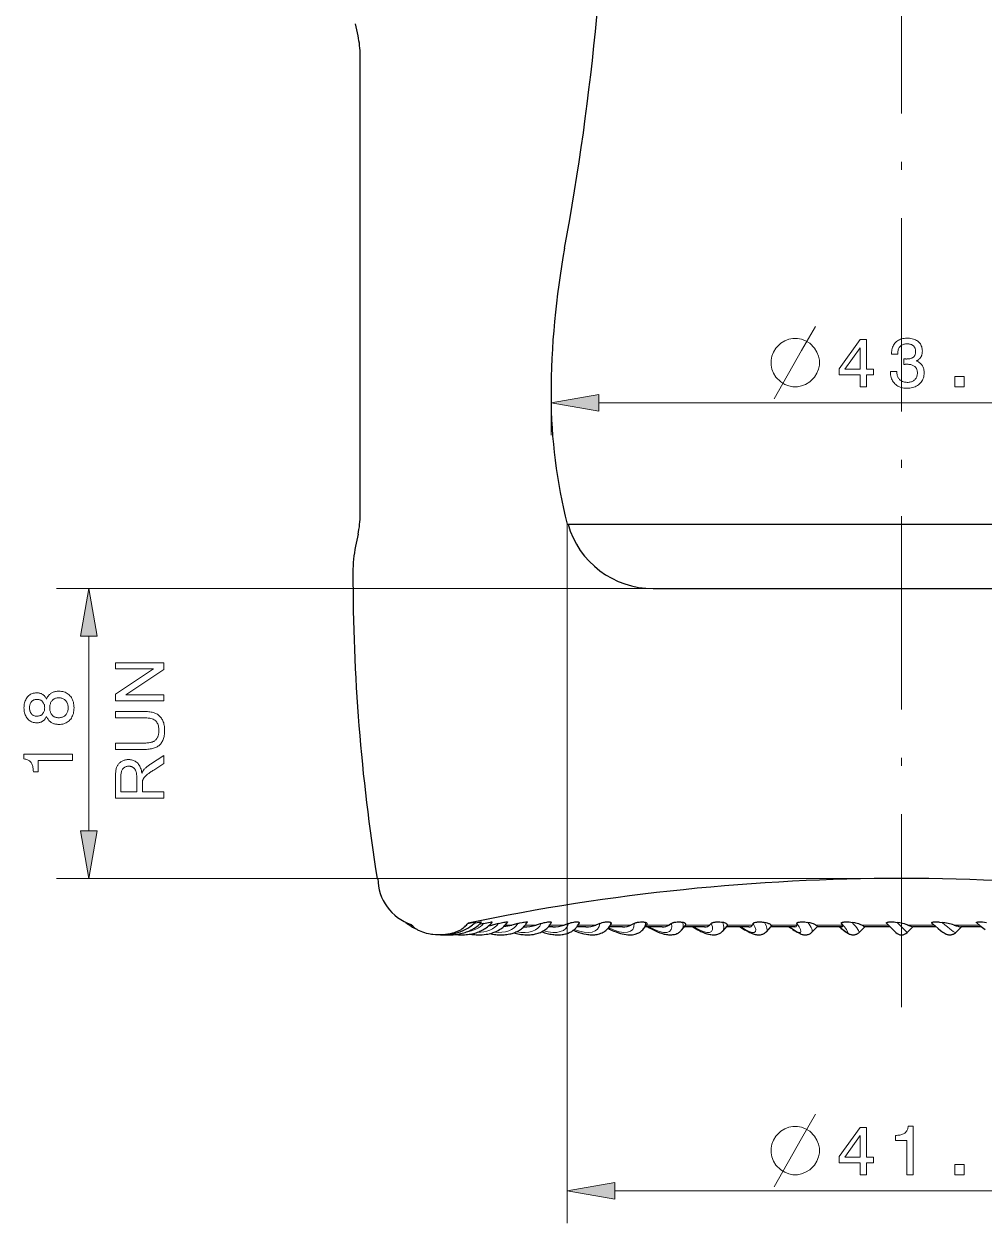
# Model space of a CAD drawing. Extents: x 0 to 297, y 0 to 543.
# Drawn here: x 99.9 to 159.5, y 91.4 to 165.9 of the extents above; entities that cross this region are included whole.
import ezdxf

# ---------------------------------------------------------------- set-up
doc = ezdxf.new("R2010")
doc.units = 0
doc.linetypes.add('DASHDOT', pattern=[18.5, 12, -3, 0.5, -3])

msp = doc.modelspace()

# ---------------------------------------------------------------- linework, layer by layer
at = {"color": 7, "linetype": 'DASHDOT', "lineweight": 13}
msp.add_line((154.338, 357.332), (154.338, 103.96), dxfattribs=at)
at = {"color": 7, "lineweight": 30, "ltscale": 0.01875}
for p, q in [((120.611, 165.16), (120.458, 165.895)), ((120.611, 134.204), (120.458, 133.47))]:
    msp.add_line(p, q, dxfattribs=at)
at = {"color": 7, "lineweight": 30}
for p, q in [((120.738, 135.432), (120.738, 163.932)), ((133.588, 134.832), (175.088, 134.832)), ((133.638, 134.832), (175.038, 134.832)), ((138.93, 130.832), (169.747, 130.832))]:
    msp.add_line(p, q, dxfattribs=at)
at = {"color": 7, "lineweight": 13, "ltscale": 0.061712}
msp.add_line((132.588, 142.832), (132.588, 140.364), dxfattribs=at)
at = {"color": 7, "lineweight": 13}
for p, q in [((135.543, 142.364), (173.134, 142.364)), ((133.588, 134.832), (133.588, 91.437)), ((138.93, 130.832), (101.894, 130.832)), ((154.338, 112.832), (101.894, 112.832)), ((136.543, 93.437), (172.134, 93.437))]:
    msp.add_line(p, q, dxfattribs=at)
at = {"color": 7, "lineweight": 13, "ltscale": 0.302282}
msp.add_line((103.894, 115.786), (103.894, 127.878), dxfattribs=at)
at = {"color": 7, "lineweight": 30, "ltscale": 0.00125}
msp.add_line((121.788, 112.832), (121.838, 112.832), dxfattribs=at)
at = {"color": 7, "lineweight": 30, "ltscale": 0.007163}
msp.add_line((128.401, 110.041), (128.122, 109.975), dxfattribs=at)
at = {"color": 7, "lineweight": 13, "ltscale": 0.004037}
msp.add_line((128.932, 109.942), (128.771, 109.942), dxfattribs=at)
at = {"color": 7, "lineweight": 30, "ltscale": 0.010084}
msp.add_line((129.323, 110.041), (128.932, 109.942), dxfattribs=at)
at = {"color": 7, "lineweight": 13, "ltscale": 0.01044}
msp.add_line((130.16, 109.942), (129.743, 109.942), dxfattribs=at)
at = {"color": 7, "lineweight": 30, "ltscale": 0.009319}
msp.add_line((130.52, 110.041), (130.16, 109.942), dxfattribs=at)
at = {"color": 7, "lineweight": 13, "ltscale": 0.016549}
msp.add_line((131.653, 109.942), (130.991, 109.942), dxfattribs=at)
at = {"color": 7, "lineweight": 30, "ltscale": 0.008464}
msp.add_line((131.977, 110.041), (131.653, 109.942), dxfattribs=at)
at = {"color": 7, "lineweight": 30, "ltscale": 0.006883}
msp.add_line((132.692, 109.832), (132.417, 109.832), dxfattribs=at)
at = {"color": 7, "lineweight": 13, "ltscale": 0.022261}
msp.add_line((133.395, 109.942), (132.504, 109.942), dxfattribs=at)
at = {"color": 7, "lineweight": 30, "ltscale": 0.001542}
msp.add_line((132.564, 110.034), (132.595, 110.087), dxfattribs=at)
at = {"color": 7, "lineweight": 30, "ltscale": 0.007534}
msp.add_line((133.679, 110.041), (133.395, 109.942), dxfattribs=at)
at = {"color": 7, "lineweight": 30, "ltscale": 0.00295}
msp.add_line((134.073, 109.565), (133.964, 109.611), dxfattribs=at)
at = {"color": 7, "lineweight": 30, "ltscale": 0.013925}
msp.add_line((134.748, 109.832), (134.191, 109.832), dxfattribs=at)
at = {"color": 7, "lineweight": 30, "ltscale": 0.004333}
msp.add_line((134.238, 109.897), (134.334, 110.041), dxfattribs=at)
at = {"color": 7, "lineweight": 13, "ltscale": 0.027443}
msp.add_line((135.366, 109.942), (134.268, 109.942), dxfattribs=at)
at = {"color": 7, "lineweight": 30, "ltscale": 0.006545}
msp.add_line((135.608, 110.041), (135.366, 109.942), dxfattribs=at)
at = {"color": 7, "lineweight": 30, "ltscale": 0.006502}
msp.add_line((136.165, 109.785), (136.32, 109.994), dxfattribs=at)
at = {"color": 7, "lineweight": 30, "ltscale": 0.020495}
msp.add_line((137.019, 109.832), (136.2, 109.832), dxfattribs=at)
at = {"color": 7, "lineweight": 13, "ltscale": 0.031602}
msp.add_line((137.545, 109.942), (136.281, 109.942), dxfattribs=at)
at = {"color": 7, "lineweight": 30, "ltscale": 0.005521}
msp.add_line((137.742, 110.041), (137.545, 109.942), dxfattribs=at)
at = {"color": 7, "lineweight": 30, "ltscale": 0.008083}
msp.add_line((138.324, 109.695), (138.527, 109.946), dxfattribs=at)
at = {"color": 7, "lineweight": 30, "ltscale": 0.026141}
msp.add_line((139.48, 109.832), (138.435, 109.832), dxfattribs=at)
at = {"color": 7, "lineweight": 13, "ltscale": 0.034611}
msp.add_line((139.908, 109.942), (138.523, 109.942), dxfattribs=at)
at = {"color": 7, "lineweight": 30, "ltscale": 0.0045}
msp.add_line((140.058, 110.041), (139.908, 109.942), dxfattribs=at)
at = {"color": 7, "lineweight": 30, "ltscale": 0.009252}
msp.add_line((140.692, 109.624), (140.934, 109.904), dxfattribs=at)
at = {"color": 7, "lineweight": 30, "ltscale": 0.030785}
msp.add_line((142.104, 109.832), (140.872, 109.832), dxfattribs=at)
at = {"color": 7, "lineweight": 13, "ltscale": 0.005439}
msp.add_line((141.174, 109.942), (140.956, 109.942), dxfattribs=at)
at = {"color": 7, "lineweight": 13, "ltscale": 0.031371}
msp.add_line((142.429, 109.942), (141.174, 109.942), dxfattribs=at)
at = {"color": 7, "lineweight": 30, "ltscale": 0.003546}
msp.add_line((142.53, 110.041), (142.429, 109.942), dxfattribs=at)
at = {"color": 7, "lineweight": 30, "ltscale": 0.010243}
msp.add_line((143.244, 109.569), (143.52, 109.872), dxfattribs=at)
at = {"color": 7, "lineweight": 30, "ltscale": 0.034436}
msp.add_line((144.861, 109.832), (143.484, 109.832), dxfattribs=at)
at = {"color": 7, "lineweight": 13, "ltscale": 0.038605}
msp.add_line((145.08, 109.942), (143.536, 109.942), dxfattribs=at)
at = {"color": 7, "lineweight": 30, "ltscale": 0.002791}
msp.add_line((145.132, 110.041), (145.08, 109.942), dxfattribs=at)
at = {"color": 7, "lineweight": 30, "ltscale": 0.011072}
msp.add_line((145.95, 109.528), (146.255, 109.849), dxfattribs=at)
at = {"color": 7, "lineweight": 13, "ltscale": 0.039978}
msp.add_line((147.833, 109.942), (146.234, 109.942), dxfattribs=at)
at = {"color": 7, "lineweight": 30, "ltscale": 0.037106}
msp.add_line((147.723, 109.832), (146.239, 109.832), dxfattribs=at)
at = {"color": 7, "lineweight": 30, "ltscale": 0.002473}
msp.add_line((147.834, 110.041), (147.833, 109.942), dxfattribs=at)
at = {"color": 7, "lineweight": 30, "ltscale": 0.011749}
msp.add_line((148.781, 109.5), (149.11, 109.836), dxfattribs=at)
at = {"color": 7, "lineweight": 13, "ltscale": 0.040913}
msp.add_line((150.657, 109.942), (149.02, 109.942), dxfattribs=at)
at = {"color": 7, "lineweight": 30, "ltscale": 0.038776}
msp.add_line((150.657, 109.832), (149.106, 109.832), dxfattribs=at)
at = {"color": 7, "lineweight": 30, "ltscale": 0.002759}
msp.add_line((150.608, 110.041), (150.657, 109.942), dxfattribs=at)
at = {"color": 7, "lineweight": 30, "ltscale": 0.012276}
for p, q in [((151.706, 109.484), (152.052, 109.832)), ((157.706, 109.484), (158.052, 109.832))]:
    msp.add_line(p, q, dxfattribs=at)
at = {"color": 7, "lineweight": 13, "ltscale": 0.0414}
msp.add_line((153.521, 109.942), (151.866, 109.942), dxfattribs=at)
at = {"color": 7, "lineweight": 30, "ltscale": 0.039472}
msp.add_line((153.631, 109.832), (152.052, 109.832), dxfattribs=at)
at = {"color": 7, "lineweight": 30, "ltscale": 0.019871}
msp.add_line((153.985, 109.479), (153.423, 110.041), dxfattribs=at)
at = {"color": 7, "lineweight": 13, "ltscale": 0.022242}
msp.add_line((154.692, 109.479), (154.063, 110.108), dxfattribs=at)
at = {"color": 7, "lineweight": 30, "ltscale": 0.0125}
msp.add_line((154.692, 109.479), (155.045, 109.832), dxfattribs=at)
at = {"color": 7, "lineweight": 13, "ltscale": 0.04045}
msp.add_line((156.356, 109.942), (154.738, 109.942), dxfattribs=at)
at = {"color": 7, "lineweight": 30, "ltscale": 0.036195}
msp.add_line((156.482, 109.832), (155.034, 109.832), dxfattribs=at)
at = {"color": 7, "lineweight": 13, "ltscale": 0.038904}
msp.add_line((159.162, 109.942), (157.605, 109.942), dxfattribs=at)
at = {"color": 7, "lineweight": 30, "ltscale": 0.032342}
msp.add_line((159.302, 109.832), (158.009, 109.832), dxfattribs=at)
at = {"color": 7, "lineweight": 13}
for points in [[(146.439, 142.614), (148.139, 145.614), (148.989, 147.114)], [(146.439, 93.687), (148.139, 96.687), (148.989, 98.187)]]:
    msp.add_lwpolyline(points, dxfattribs=at)
for points in [[(147.889, 146.364), (147.589, 146.364), (147.339, 146.314), (147.089, 146.214), (146.839, 146.064), (146.539, 145.764), (146.389, 145.514), (146.289, 145.264), (146.239, 145.014), (146.239, 144.714), (146.289, 144.464), (146.389, 144.214), (146.539, 143.964), (146.839, 143.664), (147.089, 143.514), (147.339, 143.414), (147.589, 143.364), (147.889, 143.364), (148.139, 143.414), (148.389, 143.514), (148.639, 143.664), (148.939, 143.964), (149.089, 144.214), (149.189, 144.464), (149.239, 144.714), (149.239, 145.014), (149.189, 145.264), (149.089, 145.514), (148.939, 145.764), (148.639, 146.064), (148.389, 146.214), (148.139, 146.314)], [(151.776, 143.364), (151.776, 144.106), (150.459, 144.106), (150.459, 144.485), (151.772, 146.296), (152.164, 146.296), (152.164, 144.452), (152.592, 144.452), (152.592, 144.106), (152.164, 144.106), (152.164, 143.364)], [(153.648, 144.304), (154.047, 144.304), (154.05, 144.242), (154.056, 144.183), (154.065, 144.127), (154.078, 144.074), (154.093, 144.023), (154.112, 143.976), (154.135, 143.931), (154.16, 143.889), (154.189, 143.85), (154.221, 143.814), (154.256, 143.781), (154.293, 143.751), (154.333, 143.725), (154.376, 143.702), (154.422, 143.683), (154.47, 143.668), (154.521, 143.656), (154.575, 143.647), (154.631, 143.642), (154.69, 143.64), (154.748, 143.641), (154.803, 143.646), (154.856, 143.654), (154.906, 143.665), (154.954, 143.679), (154.999, 143.697), (155.042, 143.717), (155.082, 143.741), (155.119, 143.768), (155.155, 143.798), (155.187, 143.831), (155.216, 143.866), (155.241, 143.904), (155.263, 143.943), (155.282, 143.986), (155.297, 144.03), (155.309, 144.077), (155.318, 144.127), (155.323, 144.178), (155.324, 144.232), (155.323, 144.281), (155.318, 144.328), (155.309, 144.373), (155.298, 144.415), (155.282, 144.456), (155.264, 144.493), (155.242, 144.529), (155.217, 144.563), (155.189, 144.594), (155.157, 144.623), (155.122, 144.65), (155.084, 144.674), (155.044, 144.695), (155.001, 144.713), (154.955, 144.729), (154.907, 144.741), (154.855, 144.751), (154.802, 144.758), (154.745, 144.762), (154.686, 144.764), (154.677, 144.764), (154.669, 144.763), (154.66, 144.763), (154.651, 144.763), (154.642, 144.763), (154.633, 144.763), (154.624, 144.763), (154.615, 144.762), (154.606, 144.762), (154.597, 144.761), (154.587, 144.761), (154.577, 144.761), (154.567, 144.76), (154.555, 144.759), (154.543, 144.759), (154.531, 144.758), (154.518, 144.757), (154.504, 144.757), (154.49, 144.756), (154.475, 144.755), (154.475, 145.095), (154.484, 145.094), (154.493, 145.094), (154.502, 145.093), (154.511, 145.093), (154.52, 145.093), (154.529, 145.092), (154.538, 145.092), (154.546, 145.092), (154.555, 145.092), (154.563, 145.091), (154.572, 145.091), (154.58, 145.091), (154.588, 145.091), (154.596, 145.091), (154.604, 145.091), (154.612, 145.091), (154.619, 145.09), (154.627, 145.09), (154.634, 145.09), (154.641, 145.09), (154.698, 145.091), (154.752, 145.095), (154.802, 145.101), (154.85, 145.109), (154.895, 145.119), (154.936, 145.132), (154.975, 145.147), (155.01, 145.164), (155.043, 145.183), (155.072, 145.205), (155.099, 145.229), (155.123, 145.256), (155.144, 145.285), (155.162, 145.317), (155.178, 145.35), (155.19, 145.387), (155.2, 145.425), (155.207, 145.467), (155.211, 145.51), (155.213, 145.556), (155.211, 145.601), (155.207, 145.643), (155.2, 145.683), (155.191, 145.722), (155.179, 145.758), (155.164, 145.792), (155.146, 145.823), (155.126, 145.853), (155.102, 145.881), (155.077, 145.906), (155.048, 145.929), (155.017, 145.95), (154.984, 145.969), (154.949, 145.984), (154.911, 145.998), (154.871, 146.009), (154.828, 146.018), (154.783, 146.024), (154.735, 146.027), (154.686, 146.029), (154.63, 146.027), (154.576, 146.022), (154.526, 146.014), (154.478, 146.003), (154.433, 145.988), (154.391, 145.97), (154.352, 145.949), (154.315, 145.925), (154.281, 145.897), (154.25, 145.866), (154.222, 145.832), (154.197, 145.795), (154.174, 145.755), (154.155, 145.712), (154.139, 145.666), (154.125, 145.617), (154.115, 145.565), (154.108, 145.509), (154.103, 145.451), (154.102, 145.39), (153.718, 145.39), (153.718, 145.419), (153.72, 145.506), (153.728, 145.588), (153.741, 145.667), (153.759, 145.743), (153.782, 145.815), (153.81, 145.883), (153.843, 145.948), (153.882, 146.01), (153.925, 146.067), (153.974, 146.121), (154.027, 146.171), (154.084, 146.215), (154.144, 146.255), (154.207, 146.289), (154.275, 146.317), (154.346, 146.341), (154.42, 146.359), (154.498, 146.372), (154.579, 146.38), (154.664, 146.383), (154.754, 146.381), (154.84, 146.374), (154.922, 146.364), (154.999, 146.349), (155.072, 146.329), (155.142, 146.306), (155.207, 146.278), (155.268, 146.246), (155.324, 146.21), (155.377, 146.17), (155.425, 146.125), (155.468, 146.078), (155.506, 146.027), (155.539, 145.972), (155.567, 145.915), (155.59, 145.854), (155.607, 145.789), (155.62, 145.721), (155.628, 145.65), (155.63, 145.575), (155.629, 145.532), (155.626, 145.491), (155.621, 145.451), (155.615, 145.412), (155.606, 145.374), (155.596, 145.337), (155.583, 145.302), (155.569, 145.268), (155.552, 145.236), (155.534, 145.204), (155.514, 145.174), (155.492, 145.146), (155.468, 145.118), (155.443, 145.093), (155.415, 145.069), (155.386, 145.046), (155.355, 145.025), (155.322, 145.005), (155.287, 144.987), (155.251, 144.97), (155.298, 144.951), (155.343, 144.931), (155.385, 144.908), (155.426, 144.883), (155.464, 144.857), (155.499, 144.828), (155.533, 144.798), (155.564, 144.765), (155.592, 144.731), (155.618, 144.694), (155.642, 144.656), (155.664, 144.615), (155.682, 144.574), (155.699, 144.53), (155.713, 144.485), (155.724, 144.438), (155.733, 144.389), (155.739, 144.338), (155.743, 144.286), (155.744, 144.232), (155.741, 144.148), (155.732, 144.066), (155.717, 143.988), (155.697, 143.914), (155.67, 143.843), (155.638, 143.775), (155.599, 143.711), (155.555, 143.65), (155.505, 143.593), (155.449, 143.539), (155.388, 143.489), (155.323, 143.445), (155.254, 143.405), (155.182, 143.371), (155.105, 143.343), (155.025, 143.319), (154.94, 143.301), (154.852, 143.288), (154.76, 143.28), (154.664, 143.277), (154.574, 143.28), (154.486, 143.288), (154.403, 143.302), (154.323, 143.321), (154.248, 143.345), (154.175, 143.375), (154.107, 143.411), (154.042, 143.451), (153.982, 143.498), (153.924, 143.549), (153.872, 143.605), (153.825, 143.665), (153.784, 143.729), (153.748, 143.796), (153.717, 143.867), (153.693, 143.941), (153.673, 144.019), (153.659, 144.1), (153.651, 144.186), (153.648, 144.274)], [(150.821, 144.452), (151.776, 144.452), (151.776, 145.794)], [(157.637, 143.364), (157.637, 144.007), (158.234, 144.007), (158.234, 143.364)], [(135.543, 142.885), (132.588, 142.364), (135.543, 141.843)], [(104.415, 127.878), (103.894, 130.832), (103.373, 127.878)], [(108.553, 123.861), (105.553, 123.861), (105.553, 124.268), (107.908, 125.844), (105.553, 125.844), (105.553, 126.224), (108.553, 126.224), (108.553, 125.817), (106.196, 124.241), (108.553, 124.241)], [(101.279, 122.894), (101.26, 122.855), (101.24, 122.819), (101.219, 122.784), (101.196, 122.751), (101.172, 122.721), (101.147, 122.692), (101.12, 122.665), (101.092, 122.64), (101.063, 122.618), (101.033, 122.597), (101.001, 122.578), (100.967, 122.561), (100.932, 122.546), (100.896, 122.533), (100.859, 122.522), (100.82, 122.514), (100.779, 122.507), (100.737, 122.502), (100.694, 122.499), (100.649, 122.498), (100.581, 122.5), (100.517, 122.508), (100.454, 122.521), (100.394, 122.539), (100.337, 122.562), (100.283, 122.591), (100.231, 122.624), (100.181, 122.663), (100.134, 122.707), (100.09, 122.756), (100.049, 122.809), (100.013, 122.866), (99.98, 122.925), (99.953, 122.988), (99.929, 123.053), (99.91, 123.122), (99.894, 123.194), (99.884, 123.27), (99.877, 123.348), (99.875, 123.43), (99.877, 123.511), (99.884, 123.59), (99.894, 123.665), (99.91, 123.738), (99.929, 123.807), (99.953, 123.872), (99.98, 123.935), (100.013, 123.994), (100.049, 124.05), (100.09, 124.103), (100.134, 124.152), (100.181, 124.195), (100.231, 124.234), (100.283, 124.267), (100.337, 124.295), (100.394, 124.318), (100.454, 124.336), (100.517, 124.349), (100.581, 124.357), (100.649, 124.359), (100.694, 124.358), (100.738, 124.355), (100.78, 124.351), (100.821, 124.344), (100.86, 124.335), (100.898, 124.324), (100.934, 124.312), (100.969, 124.297), (101.003, 124.281), (101.035, 124.262), (101.065, 124.242), (101.094, 124.219), (101.122, 124.195), (101.149, 124.168), (101.174, 124.139), (101.198, 124.109), (101.22, 124.076), (101.241, 124.041), (101.261, 124.004), (101.279, 123.965), (101.299, 124.013), (101.32, 124.059), (101.344, 124.102), (101.369, 124.143), (101.397, 124.181), (101.426, 124.217), (101.458, 124.251), (101.491, 124.282), (101.526, 124.311), (101.564, 124.337), (101.603, 124.361), (101.644, 124.382), (101.687, 124.401), (101.731, 124.417), (101.777, 124.431), (101.825, 124.442), (101.875, 124.451), (101.926, 124.458), (101.979, 124.461), (102.034, 124.463), (102.119, 124.46), (102.2, 124.451), (102.277, 124.437), (102.352, 124.418), (102.422, 124.393), (102.49, 124.362), (102.553, 124.326), (102.613, 124.284), (102.67, 124.236), (102.723, 124.183), (102.772, 124.125), (102.816, 124.064), (102.854, 123.998), (102.888, 123.929), (102.916, 123.855), (102.939, 123.778), (102.957, 123.697), (102.97, 123.611), (102.978, 123.522), (102.981, 123.43), (102.978, 123.337), (102.97, 123.248), (102.957, 123.163), (102.939, 123.081), (102.916, 123.004), (102.888, 122.931), (102.854, 122.862), (102.816, 122.796), (102.772, 122.735), (102.723, 122.677), (102.67, 122.624), (102.613, 122.577), (102.553, 122.535), (102.49, 122.499), (102.422, 122.468), (102.352, 122.443), (102.277, 122.424), (102.2, 122.41), (102.119, 122.401), (102.034, 122.399), (101.979, 122.4), (101.926, 122.404), (101.875, 122.41), (101.825, 122.419), (101.777, 122.43), (101.731, 122.444), (101.687, 122.46), (101.644, 122.479), (101.603, 122.5), (101.564, 122.524), (101.526, 122.55), (101.491, 122.579), (101.458, 122.61), (101.426, 122.643), (101.397, 122.679), (101.369, 122.717), (101.344, 122.758), (101.32, 122.801), (101.299, 122.846)], [(100.683, 122.909), (100.725, 122.91), (100.765, 122.914), (100.804, 122.922), (100.841, 122.932), (100.877, 122.944), (100.91, 122.96), (100.942, 122.979), (100.973, 123), (101.001, 123.024), (101.028, 123.051), (101.053, 123.081), (101.075, 123.112), (101.095, 123.145), (101.112, 123.18), (101.126, 123.217), (101.138, 123.256), (101.147, 123.296), (101.154, 123.339), (101.158, 123.383), (101.159, 123.43), (101.158, 123.476), (101.154, 123.521), (101.147, 123.564), (101.138, 123.605), (101.126, 123.644), (101.112, 123.681), (101.095, 123.716), (101.075, 123.749), (101.053, 123.781), (101.028, 123.81), (101.001, 123.837), (100.973, 123.861), (100.942, 123.883), (100.91, 123.901), (100.877, 123.917), (100.841, 123.93), (100.804, 123.94), (100.765, 123.947), (100.725, 123.951), (100.683, 123.952), (100.64, 123.951), (100.6, 123.947), (100.562, 123.94), (100.525, 123.93), (100.49, 123.918), (100.458, 123.902), (100.426, 123.884), (100.397, 123.863), (100.37, 123.84), (100.344, 123.813), (100.321, 123.784), (100.3, 123.753), (100.281, 123.72), (100.265, 123.685), (100.252, 123.648), (100.241, 123.608), (100.232, 123.567), (100.226, 123.523), (100.222, 123.477), (100.221, 123.43), (100.222, 123.382), (100.226, 123.337), (100.232, 123.293), (100.241, 123.252), (100.252, 123.213), (100.265, 123.176), (100.281, 123.141), (100.3, 123.108), (100.321, 123.077), (100.344, 123.048), (100.37, 123.021), (100.397, 122.998), (100.426, 122.977), (100.458, 122.959), (100.49, 122.944), (100.525, 122.931), (100.562, 122.921), (100.6, 122.914), (100.64, 122.91)], [(102.025, 122.814), (102.079, 122.816), (102.131, 122.821), (102.18, 122.829), (102.226, 122.84), (102.271, 122.855), (102.313, 122.874), (102.353, 122.895), (102.39, 122.92), (102.426, 122.948), (102.459, 122.979), (102.489, 123.014), (102.516, 123.05), (102.54, 123.089), (102.561, 123.131), (102.578, 123.175), (102.592, 123.221), (102.604, 123.269), (102.612, 123.32), (102.616, 123.374), (102.618, 123.43), (102.616, 123.486), (102.612, 123.539), (102.604, 123.591), (102.592, 123.64), (102.578, 123.686), (102.561, 123.73), (102.54, 123.772), (102.516, 123.811), (102.489, 123.847), (102.459, 123.882), (102.426, 123.913), (102.39, 123.941), (102.353, 123.966), (102.313, 123.988), (102.271, 124.006), (102.226, 124.021), (102.18, 124.032), (102.131, 124.041), (102.079, 124.046), (102.025, 124.047), (101.976, 124.046), (101.928, 124.041), (101.882, 124.032), (101.838, 124.021), (101.797, 124.006), (101.758, 123.988), (101.721, 123.967), (101.685, 123.942), (101.653, 123.914), (101.622, 123.883), (101.594, 123.849), (101.568, 123.812), (101.546, 123.773), (101.527, 123.731), (101.51, 123.687), (101.497, 123.641), (101.487, 123.592), (101.479, 123.54), (101.475, 123.486), (101.473, 123.43), (101.475, 123.373), (101.479, 123.32), (101.487, 123.269), (101.497, 123.22), (101.51, 123.173), (101.527, 123.129), (101.546, 123.088), (101.568, 123.049), (101.594, 123.012), (101.622, 122.978), (101.653, 122.947), (101.685, 122.919), (101.721, 122.895), (101.758, 122.873), (101.797, 122.855), (101.838, 122.84), (101.882, 122.829), (101.928, 122.821), (101.976, 122.816)], [(105.553, 122.807), (105.553, 123.204), (107.286, 123.204), (107.375, 123.203), (107.46, 123.2), (107.541, 123.195), (107.618, 123.187), (107.692, 123.178), (107.762, 123.167), (107.828, 123.154), (107.891, 123.138), (107.949, 123.121), (108.005, 123.102), (108.057, 123.079), (108.107, 123.054), (108.155, 123.025), (108.201, 122.993), (108.246, 122.958), (108.288, 122.919), (108.328, 122.878), (108.367, 122.832), (108.403, 122.784), (108.437, 122.732), (108.469, 122.677), (108.497, 122.619), (108.522, 122.557), (108.544, 122.492), (108.562, 122.423), (108.577, 122.352), (108.589, 122.277), (108.597, 122.198), (108.602, 122.116), (108.604, 122.031), (108.603, 121.948), (108.598, 121.869), (108.591, 121.792), (108.581, 121.719), (108.568, 121.648), (108.552, 121.581), (108.533, 121.516), (108.511, 121.455), (108.486, 121.397), (108.459, 121.342), (108.428, 121.29), (108.396, 121.241), (108.36, 121.195), (108.322, 121.152), (108.281, 121.112), (108.238, 121.075), (108.192, 121.042), (108.143, 121.011), (108.092, 120.983), (108.038, 120.959), (107.981, 120.937), (107.92, 120.918), (107.855, 120.901), (107.786, 120.886), (107.713, 120.873), (107.635, 120.863), (107.554, 120.855), (107.469, 120.849), (107.38, 120.845), (107.286, 120.844), (105.553, 120.844), (105.553, 121.241), (107.284, 121.241), (107.36, 121.242), (107.432, 121.244), (107.5, 121.248), (107.564, 121.253), (107.624, 121.26), (107.679, 121.268), (107.731, 121.277), (107.778, 121.288), (107.821, 121.3), (107.86, 121.314), (107.896, 121.33), (107.931, 121.347), (107.964, 121.367), (107.995, 121.389), (108.024, 121.413), (108.052, 121.439), (108.078, 121.467), (108.102, 121.497), (108.125, 121.529), (108.146, 121.564), (108.165, 121.6), (108.182, 121.638), (108.197, 121.677), (108.21, 121.718), (108.221, 121.76), (108.23, 121.804), (108.237, 121.85), (108.242, 121.897), (108.245, 121.946), (108.246, 121.996), (108.244, 122.082), (108.238, 122.162), (108.228, 122.237), (108.214, 122.307), (108.196, 122.371), (108.175, 122.431), (108.149, 122.486), (108.119, 122.536), (108.085, 122.581), (108.048, 122.621), (108.004, 122.656), (107.953, 122.688), (107.895, 122.716), (107.83, 122.74), (107.757, 122.76), (107.677, 122.777), (107.59, 122.79), (107.495, 122.799), (107.394, 122.805), (107.284, 122.807)], [(102.894, 120.155), (100.761, 120.155), (100.761, 119.456), (100.455, 119.456), (100.452, 119.531), (100.447, 119.602), (100.439, 119.669), (100.429, 119.732), (100.416, 119.792), (100.401, 119.847), (100.382, 119.899), (100.362, 119.946), (100.338, 119.989), (100.313, 120.029), (100.284, 120.065), (100.252, 120.098), (100.216, 120.128), (100.177, 120.155), (100.135, 120.179), (100.09, 120.2), (100.041, 120.218), (99.989, 120.233), (99.934, 120.245), (99.875, 120.255), (99.875, 120.548), (102.894, 120.548)], [(108.553, 117.818), (105.553, 117.818), (105.553, 119.148), (105.554, 119.226), (105.556, 119.301), (105.56, 119.371), (105.566, 119.438), (105.573, 119.501), (105.582, 119.56), (105.593, 119.615), (105.605, 119.667), (105.618, 119.714), (105.634, 119.758), (105.651, 119.799), (105.671, 119.838), (105.693, 119.875), (105.718, 119.911), (105.746, 119.945), (105.775, 119.978), (105.808, 120.009), (105.842, 120.038), (105.88, 120.065), (105.919, 120.091), (105.961, 120.115), (106.003, 120.136), (106.046, 120.155), (106.09, 120.171), (106.135, 120.185), (106.18, 120.196), (106.227, 120.205), (106.274, 120.211), (106.322, 120.215), (106.372, 120.216), (106.434, 120.214), (106.495, 120.208), (106.554, 120.198), (106.611, 120.183), (106.666, 120.164), (106.719, 120.142), (106.769, 120.115), (106.818, 120.084), (106.865, 120.049), (106.91, 120.009), (106.952, 119.966), (106.991, 119.918), (107.027, 119.865), (107.059, 119.808), (107.089, 119.746), (107.115, 119.68), (107.138, 119.61), (107.158, 119.535), (107.175, 119.455), (107.188, 119.371), (107.203, 119.402), (107.218, 119.431), (107.233, 119.459), (107.248, 119.485), (107.263, 119.51), (107.278, 119.533), (107.293, 119.554), (107.308, 119.575), (107.323, 119.593), (107.337, 119.61), (107.37, 119.645), (107.404, 119.679), (107.44, 119.713), (107.478, 119.747), (107.517, 119.78), (107.558, 119.812), (107.6, 119.845), (107.644, 119.877), (107.689, 119.909), (107.736, 119.94), (108.553, 120.462), (108.553, 119.962), (107.929, 119.565), (107.876, 119.531), (107.826, 119.498), (107.778, 119.467), (107.733, 119.436), (107.69, 119.407), (107.65, 119.379), (107.613, 119.352), (107.578, 119.326), (107.545, 119.302), (107.515, 119.279), (107.488, 119.257), (107.462, 119.235), (107.437, 119.213), (107.415, 119.193), (107.394, 119.172), (107.374, 119.152), (107.357, 119.133), (107.341, 119.114), (107.327, 119.095), (107.315, 119.077), (107.304, 119.059), (107.293, 119.042), (107.284, 119.024), (107.275, 119.006), (107.266, 118.988), (107.259, 118.969), (107.252, 118.951), (107.245, 118.933), (107.24, 118.915), (107.235, 118.896), (107.232, 118.882), (107.23, 118.866), (107.228, 118.848), (107.226, 118.828), (107.224, 118.807), (107.223, 118.784), (107.222, 118.76), (107.221, 118.733), (107.221, 118.705), (107.221, 118.675), (107.221, 118.215), (108.553, 118.215)], [(106.877, 118.215), (106.877, 119.068), (106.876, 119.121), (106.875, 119.172), (106.872, 119.221), (106.868, 119.267), (106.863, 119.311), (106.857, 119.352), (106.849, 119.391), (106.841, 119.428), (106.831, 119.462), (106.821, 119.494), (106.809, 119.524), (106.795, 119.552), (106.781, 119.579), (106.765, 119.605), (106.748, 119.629), (106.729, 119.651), (106.709, 119.673), (106.687, 119.692), (106.665, 119.71), (106.641, 119.727), (106.616, 119.742), (106.59, 119.756), (106.564, 119.768), (106.538, 119.778), (106.511, 119.787), (106.484, 119.794), (106.457, 119.8), (106.429, 119.804), (106.4, 119.806), (106.372, 119.807), (106.33, 119.805), (106.289, 119.801), (106.251, 119.793), (106.213, 119.782), (106.178, 119.768), (106.143, 119.751), (106.111, 119.731), (106.079, 119.708), (106.05, 119.682), (106.022, 119.652), (105.996, 119.62), (105.972, 119.583), (105.952, 119.544), (105.934, 119.5), (105.919, 119.453), (105.906, 119.402), (105.897, 119.348), (105.89, 119.291), (105.886, 119.229), (105.884, 119.164), (105.884, 118.215)], [(103.373, 115.786), (103.894, 112.832), (104.415, 115.786)], [(147.889, 97.437), (147.589, 97.437), (147.339, 97.387), (147.089, 97.287), (146.839, 97.137), (146.539, 96.837), (146.389, 96.587), (146.289, 96.337), (146.239, 96.087), (146.239, 95.787), (146.289, 95.537), (146.389, 95.287), (146.539, 95.037), (146.839, 94.737), (147.089, 94.587), (147.339, 94.487), (147.589, 94.437), (147.889, 94.437), (148.139, 94.487), (148.389, 94.587), (148.639, 94.737), (148.939, 95.037), (149.089, 95.287), (149.189, 95.537), (149.239, 95.787), (149.239, 96.087), (149.189, 96.337), (149.089, 96.587), (148.939, 96.837), (148.639, 97.137), (148.389, 97.287), (148.139, 97.387)], [(151.776, 94.437), (151.776, 95.179), (150.459, 95.179), (150.459, 95.558), (151.772, 97.369), (152.164, 97.369), (152.164, 95.524), (152.592, 95.524), (152.592, 95.179), (152.164, 95.179), (152.164, 94.437)], [(150.821, 95.524), (151.776, 95.524), (151.776, 96.867)], [(154.66, 94.437), (154.66, 96.57), (153.96, 96.57), (153.96, 96.876), (154.036, 96.878), (154.107, 96.883), (154.174, 96.891), (154.237, 96.902), (154.297, 96.914), (154.352, 96.93), (154.403, 96.948), (154.451, 96.969), (154.494, 96.992), (154.534, 97.018), (154.57, 97.047), (154.603, 97.079), (154.633, 97.115), (154.66, 97.153), (154.684, 97.195), (154.705, 97.241), (154.723, 97.29), (154.738, 97.342), (154.75, 97.397), (154.759, 97.456), (155.052, 97.456), (155.052, 94.437)], [(157.637, 94.437), (157.637, 95.08), (158.234, 95.08), (158.234, 94.437)], [(136.543, 93.957), (133.588, 93.437), (136.543, 92.916)]]:
    msp.add_lwpolyline(points, close=True, dxfattribs=at)
at = {"color": 7, "lineweight": 30}
for points in [[(127.226, 109.832), (127.171, 109.782), (127.114, 109.735), (127.054, 109.692), (127.007, 109.661), (126.959, 109.632), (126.861, 109.579), (126.759, 109.533), (126.666, 109.496), (126.572, 109.464), (126.477, 109.436), (126.404, 109.418), (126.332, 109.401), (126.185, 109.374), (126.03, 109.353), (125.874, 109.34), (125.718, 109.333), (125.561, 109.333), (125.405, 109.34), (125.248, 109.353), (125.17, 109.363), (125.092, 109.374), (124.976, 109.395), (124.861, 109.421), (124.746, 109.451), (124.634, 109.488), (124.526, 109.529), (124.422, 109.576), (124.37, 109.603), (124.32, 109.63)], [(125.717, 109.333), (125.813, 109.332), (125.91, 109.334), (126.006, 109.338), (126.101, 109.345), (126.197, 109.354), (126.291, 109.366), (126.385, 109.381), (126.478, 109.398), (126.57, 109.417), (126.661, 109.439), (126.791, 109.476), (126.866, 109.499), (126.945, 109.527), (127.023, 109.556), (127.1, 109.588), (127.182, 109.625), (127.264, 109.665), (127.343, 109.707), (127.421, 109.752), (127.484, 109.791), (127.546, 109.832), (127.629, 109.892), (127.71, 109.956), (127.761, 109.999), (127.81, 110.044), (127.858, 110.09), (127.904, 110.138)], [(126.031, 109.34), (126.129, 109.335), (126.226, 109.332), (126.324, 109.333), (126.42, 109.336), (126.517, 109.341), (126.613, 109.349), (126.708, 109.36), (126.803, 109.374), (126.892, 109.39), (126.975, 109.407), (127.064, 109.428), (127.166, 109.455), (127.257, 109.483), (127.344, 109.513), (127.43, 109.546), (127.519, 109.583), (127.626, 109.634), (127.722, 109.686), (127.778, 109.719), (127.838, 109.756), (127.911, 109.805), (127.985, 109.86), (128.057, 109.917), (128.128, 109.98), (128.205, 110.056), (128.277, 110.135)], [(126.654, 109.354), (126.749, 109.345), (126.845, 109.338), (126.939, 109.334), (127.034, 109.332), (127.128, 109.333), (127.222, 109.337), (127.315, 109.343), (127.407, 109.352), (127.499, 109.364), (127.59, 109.379), (127.679, 109.396), (127.767, 109.416), (127.854, 109.438), (127.94, 109.464), (128.02, 109.491), (128.097, 109.519), (128.173, 109.55), (128.28, 109.6), (128.344, 109.634), (128.421, 109.677), (128.494, 109.723), (128.565, 109.771), (128.639, 109.827), (128.688, 109.867), (128.735, 109.909), (128.781, 109.952), (128.825, 109.996), (128.864, 110.039), (128.902, 110.083), (128.94, 110.131)], [(127.416, 110.041), (127.765, 110.113), (127.874, 110.134), (127.902, 110.138), (127.904, 110.138), (127.904, 110.138), (127.904, 110.138), (127.904, 110.138), (127.904, 110.138)], [(127.577, 109.376), (127.668, 109.363), (127.761, 109.352), (127.853, 109.343), (127.945, 109.337), (128.037, 109.333), (128.128, 109.332), (128.219, 109.334), (128.313, 109.338), (128.437, 109.349), (128.556, 109.364), (128.668, 109.383), (128.747, 109.4), (128.832, 109.421), (128.915, 109.445), (128.999, 109.472), (129.117, 109.517), (129.215, 109.561), (129.31, 109.609), (129.391, 109.656), (129.474, 109.71), (129.531, 109.751), (129.585, 109.794), (129.656, 109.856), (129.725, 109.923), (129.773, 109.975), (129.818, 110.029), (129.854, 110.076), (129.888, 110.124)], [(127.82, 110.053), (128.09, 110.11), (128.181, 110.126), (128.231, 110.134), (128.266, 110.138), (128.274, 110.138), (128.276, 110.137), (128.277, 110.137), (128.277, 110.137), (128.277, 110.136), (128.277, 110.135)], [(128.401, 110.041), (128.594, 110.084), (128.711, 110.108), (128.825, 110.128), (128.886, 110.136), (128.916, 110.138), (128.934, 110.137), (128.938, 110.136), (128.94, 110.135), (128.941, 110.134), (128.941, 110.133), (128.94, 110.131)], [(128.787, 109.409), (128.952, 109.378), (129.072, 109.36), (129.161, 109.349), (129.25, 109.341), (129.338, 109.336), (129.426, 109.333), (129.513, 109.332), (129.6, 109.335), (129.686, 109.339), (129.759, 109.346), (129.832, 109.354), (129.926, 109.369), (130.02, 109.387), (130.093, 109.403), (130.165, 109.423), (130.235, 109.444), (130.336, 109.481), (130.411, 109.512), (130.485, 109.546), (130.557, 109.584), (130.626, 109.625), (130.686, 109.664), (130.745, 109.706), (130.801, 109.75), (130.854, 109.798), (130.92, 109.862), (130.958, 109.903), (130.994, 109.946), (131.029, 109.989), (131.086, 110.072), (131.112, 110.114)], [(129.323, 110.041), (129.486, 110.079), (129.657, 110.114), (129.74, 110.127), (129.794, 110.134), (129.852, 110.138), (129.87, 110.137), (129.882, 110.135), (129.888, 110.133), (129.889, 110.131), (129.89, 110.128), (129.888, 110.124)], [(130.269, 109.456), (130.356, 109.433), (130.444, 109.412), (130.531, 109.393), (130.618, 109.377), (130.72, 109.361), (130.848, 109.346), (130.969, 109.336), (131.047, 109.333), (131.133, 109.332), (131.216, 109.334), (131.299, 109.339), (131.382, 109.346), (131.506, 109.363), (131.625, 109.387), (131.7, 109.406), (131.778, 109.429), (131.853, 109.456), (131.927, 109.486), (131.994, 109.516), (132.059, 109.55), (132.132, 109.593), (132.203, 109.641), (132.271, 109.693), (132.316, 109.732), (132.359, 109.772), (132.4, 109.814), (132.439, 109.858), (132.473, 109.9), (132.505, 109.943), (132.536, 109.988), (132.564, 110.034)], [(130.52, 110.041), (130.647, 110.073), (130.797, 110.106), (130.868, 110.119), (130.928, 110.128), (131.015, 110.137), (131.049, 110.138), (131.073, 110.137), (131.092, 110.135), (131.107, 110.13), (131.113, 110.126), (131.115, 110.121), (131.112, 110.114)], [(131.977, 110.041), (132.056, 110.063), (132.155, 110.088), (132.222, 110.103), (132.322, 110.121), (132.387, 110.13), (132.436, 110.135), (132.516, 110.138), (132.545, 110.136), (132.567, 110.133), (132.584, 110.129), (132.595, 110.123), (132.602, 110.116), (132.603, 110.108)], [(132.002, 109.521), (132.087, 109.492), (132.172, 109.465), (132.257, 109.441), (132.341, 109.419), (132.426, 109.399), (132.51, 109.382), (132.595, 109.367), (132.687, 109.354), (132.768, 109.344), (132.844, 109.338), (132.923, 109.334), (133.005, 109.332), (133.085, 109.333), (133.171, 109.338), (133.267, 109.348), (133.341, 109.358), (133.41, 109.371), (133.482, 109.388), (133.534, 109.402), (133.592, 109.42), (133.654, 109.443), (133.715, 109.467), (133.775, 109.495), (133.825, 109.522), (133.873, 109.549), (133.919, 109.579), (133.965, 109.612), (134.038, 109.671), (134.078, 109.707), (134.117, 109.746), (134.15, 109.782), (134.181, 109.819), (134.21, 109.857), (134.238, 109.897)], [(133.679, 110.041), (133.75, 110.064), (133.842, 110.089), (133.905, 110.103), (134.003, 110.121), (134.069, 110.13), (134.12, 110.135), (134.169, 110.137), (134.21, 110.138), (134.245, 110.137), (134.274, 110.133), (134.296, 110.129), (134.315, 110.123), (134.328, 110.116), (134.337, 110.108)], [(134.073, 109.565), (134.157, 109.532), (134.315, 109.476), (134.469, 109.43), (134.548, 109.409), (134.626, 109.391), (134.759, 109.365), (134.87, 109.349), (134.924, 109.343), (135.011, 109.336), (135.086, 109.333), (135.162, 109.332), (135.236, 109.335), (135.31, 109.341), (135.375, 109.348), (135.439, 109.359), (135.502, 109.371), (135.6, 109.398), (135.683, 109.427), (135.764, 109.461), (135.82, 109.489), (135.874, 109.521), (135.924, 109.553), (135.992, 109.605), (136.056, 109.662), (136.11, 109.718), (136.165, 109.785)], [(135.608, 110.041), (135.67, 110.064), (135.753, 110.089), (135.84, 110.109), (135.906, 110.121), (135.973, 110.13), (136.026, 110.135), (136.078, 110.137), (136.124, 110.138), (136.198, 110.134), (136.228, 110.129), (136.253, 110.123), (136.274, 110.116), (136.29, 110.108)], [(136.473, 109.569), (136.623, 109.509), (136.772, 109.456), (136.901, 109.417), (137.01, 109.389), (137.127, 109.365), (137.25, 109.346), (137.352, 109.336), (137.414, 109.333), (137.476, 109.332), (137.538, 109.334), (137.636, 109.341), (137.723, 109.354), (137.809, 109.373), (137.863, 109.389), (137.916, 109.407), (137.974, 109.431), (138.044, 109.465), (138.112, 109.505), (138.18, 109.553), (138.227, 109.593), (138.277, 109.642), (138.324, 109.695)], [(137.742, 110.041), (137.794, 110.064), (137.868, 110.089), (137.911, 110.1), (137.949, 110.109), (138.012, 110.121), (138.058, 110.127), (138.133, 110.134), (138.188, 110.137), (138.238, 110.138), (138.323, 110.134), (138.359, 110.129), (138.392, 110.123), (138.418, 110.116), (138.441, 110.108)], [(139.064, 109.575), (139.203, 109.514), (139.34, 109.461), (139.445, 109.426), (139.548, 109.396), (139.611, 109.38), (139.678, 109.365), (139.745, 109.353), (139.812, 109.343), (139.878, 109.337), (139.931, 109.333), (139.983, 109.332), (140.036, 109.333), (140.088, 109.336), (140.149, 109.343), (140.202, 109.351), (140.254, 109.363), (140.323, 109.382), (140.391, 109.408), (140.427, 109.424), (140.467, 109.444), (140.507, 109.467), (140.558, 109.501), (140.607, 109.539), (140.645, 109.574), (140.692, 109.624)], [(140.058, 110.041), (140.099, 110.064), (140.129, 110.077), (140.164, 110.089), (140.202, 110.101), (140.237, 110.109), (140.297, 110.121), (140.341, 110.127), (140.417, 110.134), (140.475, 110.137), (140.529, 110.138), (140.622, 110.134), (140.666, 110.129), (140.706, 110.123), (140.738, 110.116), (140.767, 110.108)], [(140.956, 109.942), (140.96, 109.957), (140.96, 109.972), (140.958, 109.983), (140.954, 109.993), (140.946, 110.007), (140.937, 110.019), (140.923, 110.032), (140.908, 110.044), (140.885, 110.059), (140.859, 110.072), (140.815, 110.091), (140.767, 110.108)], [(141.816, 109.583), (141.892, 109.546), (142.017, 109.489), (142.129, 109.444), (142.191, 109.422), (142.252, 109.402), (142.355, 109.373), (142.457, 109.351), (142.508, 109.343), (142.579, 109.336), (142.659, 109.332), (142.741, 109.335), (142.783, 109.339), (142.825, 109.346), (142.872, 109.355), (142.929, 109.371), (142.985, 109.391), (143.034, 109.413), (143.083, 109.439), (143.115, 109.459), (143.169, 109.499), (143.207, 109.532), (143.244, 109.569)], [(142.53, 110.041), (142.548, 110.055), (142.575, 110.072), (142.605, 110.086), (142.637, 110.097), (142.658, 110.104), (142.698, 110.113), (142.764, 110.125), (142.823, 110.132), (142.876, 110.136), (142.93, 110.138), (142.98, 110.138), (143.072, 110.134), (143.162, 110.124), (143.202, 110.116), (143.24, 110.108)], [(143.536, 109.942), (143.531, 109.957), (143.523, 109.972), (143.512, 109.985), (143.5, 109.997), (143.471, 110.019), (143.447, 110.034), (143.419, 110.048), (143.358, 110.072), (143.301, 110.091), (143.24, 110.108)], [(144.698, 109.595), (144.811, 109.533), (144.92, 109.479), (145.019, 109.435), (145.078, 109.412), (145.136, 109.391), (145.194, 109.374), (145.252, 109.359), (145.307, 109.347), (145.364, 109.339), (145.406, 109.335), (145.466, 109.332), (145.528, 109.334), (145.579, 109.34), (145.643, 109.353), (145.684, 109.364), (145.725, 109.378), (145.768, 109.397), (145.809, 109.418), (145.847, 109.442), (145.884, 109.468), (145.918, 109.497), (145.95, 109.528)], [(145.132, 110.041), (145.138, 110.05), (145.147, 110.061), (145.162, 110.072), (145.182, 110.084), (145.2, 110.093), (145.238, 110.106), (145.29, 110.118), (145.351, 110.128), (145.404, 110.133), (145.457, 110.137), (145.552, 110.138), (145.638, 110.134), (145.72, 110.127), (145.78, 110.118), (145.836, 110.108)], [(146.234, 109.942), (146.222, 109.955), (146.209, 109.968), (146.178, 109.99), (146.147, 110.008), (146.112, 110.025), (146.069, 110.043), (146.023, 110.059), (145.932, 110.085), (145.836, 110.108)], [(146.234, 109.942), (146.253, 109.912), (146.259, 109.899), (146.263, 109.887), (146.264, 109.872), (146.262, 109.86), (146.255, 109.849)], [(147.677, 109.611), (147.793, 109.538), (147.865, 109.496), (147.956, 109.447), (148.047, 109.405), (148.111, 109.381), (148.18, 109.359), (148.217, 109.35), (148.256, 109.342), (148.323, 109.334), (148.369, 109.332), (148.417, 109.334), (148.459, 109.338), (148.502, 109.346), (148.543, 109.357), (148.598, 109.376), (148.655, 109.404), (148.689, 109.425), (148.722, 109.448), (148.753, 109.473), (148.781, 109.5)], [(147.834, 110.041), (147.837, 110.054), (147.845, 110.069), (147.863, 110.085), (147.877, 110.093), (147.909, 110.106), (147.932, 110.113), (147.955, 110.118), (148.013, 110.128), (148.066, 110.133), (148.118, 110.137), (148.174, 110.138), (148.226, 110.138), (148.329, 110.133), (148.429, 110.123), (148.524, 110.108)], [(149.02, 109.942), (148.989, 109.963), (148.954, 109.983), (148.917, 110), (148.878, 110.016), (148.795, 110.044), (148.729, 110.062), (148.663, 110.079), (148.524, 110.108)], [(149.02, 109.942), (149.066, 109.904), (149.096, 109.873), (149.106, 109.859), (149.111, 109.849), (149.112, 109.841), (149.11, 109.836)], [(150.608, 110.041), (150.604, 110.054), (150.603, 110.062), (150.606, 110.074), (150.614, 110.085), (150.623, 110.092), (150.646, 110.104), (150.673, 110.114), (150.7, 110.12), (150.727, 110.125), (150.78, 110.132), (150.83, 110.136), (150.88, 110.138), (150.99, 110.137), (151.096, 110.13), (151.187, 110.121), (151.277, 110.108)], [(150.719, 109.636), (150.839, 109.545), (150.934, 109.478), (151.002, 109.435), (151.051, 109.408), (151.104, 109.383), (151.135, 109.371), (151.182, 109.355), (151.22, 109.345), (151.26, 109.338), (151.3, 109.334), (151.338, 109.332), (151.376, 109.334), (151.414, 109.338), (151.451, 109.344), (151.487, 109.354), (151.522, 109.365), (151.556, 109.379), (151.589, 109.396), (151.62, 109.415), (151.651, 109.436), (151.679, 109.459), (151.706, 109.484)], [(151.866, 109.942), (151.822, 109.963), (151.777, 109.983), (151.731, 110), (151.683, 110.016), (151.584, 110.044), (151.509, 110.062), (151.432, 110.079), (151.277, 110.108)], [(153.423, 110.041), (153.412, 110.054), (153.407, 110.061), (153.404, 110.074), (153.409, 110.088), (153.416, 110.096), (153.422, 110.101), (153.437, 110.108), (153.46, 110.116), (153.485, 110.122), (153.51, 110.127), (153.559, 110.133), (153.608, 110.136), (153.658, 110.138), (153.768, 110.136), (153.878, 110.13), (153.971, 110.12), (154.063, 110.108)], [(154.738, 109.942), (154.684, 109.963), (154.629, 109.983), (154.518, 110.016), (154.404, 110.044), (154.319, 110.062), (154.234, 110.079), (154.063, 110.108)], [(154.738, 109.942), (154.861, 109.889), (154.912, 109.868), (154.974, 109.846), (154.999, 109.838), (155.019, 109.834), (155.034, 109.832)], [(156.227, 110.056), (156.216, 110.067), (156.213, 110.073), (156.209, 110.082), (156.21, 110.088), (156.212, 110.094), (156.221, 110.104), (156.239, 110.113), (156.252, 110.118), (156.28, 110.125), (156.324, 110.131), (156.37, 110.135), (156.416, 110.137), (156.484, 110.138), (156.551, 110.136), (156.627, 110.132), (156.705, 110.125), (156.852, 110.108)], [(156.227, 110.056), (156.425, 109.881), (156.607, 109.727), (156.753, 109.609), (156.841, 109.543), (156.91, 109.494), (156.977, 109.45), (157.052, 109.408), (157.106, 109.382), (157.138, 109.369), (157.176, 109.356), (157.22, 109.345), (157.259, 109.338), (157.299, 109.334), (157.338, 109.332), (157.376, 109.334), (157.414, 109.338), (157.451, 109.344), (157.487, 109.354), (157.522, 109.365), (157.556, 109.379), (157.589, 109.396), (157.631, 109.422), (157.679, 109.459), (157.706, 109.484)], [(157.605, 109.942), (157.51, 109.973), (157.415, 110), (157.319, 110.023), (157.223, 110.044), (157.036, 110.079), (156.852, 110.108)], [(157.605, 109.942), (157.723, 109.901), (157.777, 109.883), (157.85, 109.861), (157.901, 109.848), (157.947, 109.838), (157.98, 109.834), (158.009, 109.832)], [(159.005, 110.069), (158.996, 110.077), (158.991, 110.086), (158.989, 110.094), (158.991, 110.101), (158.994, 110.104), (159.002, 110.111), (159.017, 110.118), (159.028, 110.122), (159.054, 110.127), (159.078, 110.131), (159.127, 110.136), (159.185, 110.138), (159.248, 110.138), (159.365, 110.133), (159.487, 110.123), (159.613, 110.108)], [(159.005, 110.069), (159.206, 109.907), (159.37, 109.781), (159.526, 109.669)]]:
    msp.add_lwpolyline(points, dxfattribs=at)
for centre, radius, start, end in [((-21.948, 180.832), 158.036, 349.47521, 360), ((114.738, 163.932), 6, 0, 11.81228), ((182.588, 142.832), 50, 169.47522, 179.99999), ((165.088, 142.832), 32.5, 180.00001, 194.25002), ((114.738, 135.432), 6, 348.18772, 360), ((138.93, 136.332), 5.5, 195.82669, 269.99995), ((128.288, 131.832), 8, 168.18773, 179.99999), ((241.372, 131.832), 121.083, 179.99999, 189.02798), ((124.838, 112.832), 3, 179.99999, 252.0173), ((154.336, -19.027), 131.859, 89.99914, 101.7728), ((154.34, -19.027), 131.859, 78.2272, 90.00086), ((125.488, 112.315), 2.917, 229.16106, 244.86678), ((126.231, 112.035), 3.1, 221.56269, 225.29382), ((124.97, 110.782), 1.322, 225.91904, 240.54395), ((125.007, 112.072), 3.153, 314.73478, 320.31019), ((128.104, 113.188), 3.351, 280.60285, 284.31472), ((129.371, 112.814), 2.979, 275.32704, 285.3621), ((130.905, 112.465), 2.632, 269.70342, 286.52558), ((132.546, 110.117), 0.058, 328.30055, 350.48615), ((132.725, 111.951), 2.119, 269.09764, 288.4264), ((134.292, 110.077), 0.055, 319.88332, 34.73757), ((134.784, 111.448), 1.615, 268.73164, 291.11545), ((138.219, 113.62), 4.411, 241.678, 246.68075), ((141.048, 113.817), 4.683, 238.29914, 244.92786), ((140.851, 109.976), 0.11, 318.70988, 341.66553), ((144.004, 113.838), 4.785, 236.84547, 242.78793), ((143.463, 109.921), 0.0756, 319.16048, 16.03869), ((147.219, 113.961), 5.042, 234.9672, 239.99698), ((150.824, 114.34), 5.68, 232.5246, 236.35963), ((155.731, 115.941), 8.054, 229.32977, 231.51644), ((149.947, 106.462), 3.973, 58.00918, 61.13144), ((154.338, 109.832), 0.5, 225, 315)]:
    msp.add_arc(centre, radius, start, end, dxfattribs=at)
at = {"color": 7, "lineweight": 13}
for centre, major_axis, ratio, start_param, end_param in [((126.438, 111.084), (2.169, -0.67), 0.672499, 5.330151, 6.006526), ((127.323, 111.084), (2.103, -0.855), 0.645974, 5.27902, 6.137731), ((128.504, 111.084), (2.03, -1.015), 0.612372, 5.271024, 6.260515), ((129.968, 111.084), (1.957, -1.15), 0.572061, 5.268502, 6.37475), ((131.699, 111.084), (1.887, -1.262), 0.525483, 5.258299, 6.480865), ((130.176, 111.437), (2.388, -1.404), 0.572061, 0, 0.052815), ((133.679, 111.084), (1.822, -1.354), 0.473147, 5.232932, 6.579636), ((131.936, 111.437), (2.302, -1.54), 0.525483, 6.283125, 6.442116), ((135.884, 111.084), (1.765, -1.428), 0.415627, 5.185867, 6.67201), ((133.941, 111.437), (2.223, -1.652), 0.473147, 6.283185, 6.540887), ((136.17, 111.437), (2.154, -1.742), 0.415627, 0, 0.350075), ((138.292, 111.084), (1.716, -1.486), 0.353553, 5.219035, 6.758995), ((138.598, 111.437), (2.094, -1.813), 0.353553, 0.000001, 0.43706), ((140.876, 111.084), (1.676, -1.531), 0.287606, 5.30163, 6.841591), ((141.198, 111.437), (2.045, -1.868), 0.287606, 6.283185, 6.802841), ((143.607, 111.084), (1.645, -1.564), 0.218508, 5.380795, 6.920758), ((143.943, 111.437), (2.007, -1.909), 0.218508, 6.283185, 6.882009), ((146.455, 111.084), (1.623, -1.587), 0.147016, 5.45744, 6.997408), ((146.801, 111.437), (1.98, -1.937), 0.147016, 0, 0.675474), ((149.39, 111.084), (1.61, -1.601), 0.073913, 5.532434, 7.072408), ((149.742, 111.437), (1.964, -1.953), 0.073913, 0.000001, 0.750474), ((155.742, 111.437), (1.964, -1.953), 0.073913, 5.384345, 6.283186)]:
    msp.add_ellipse(centre, major_axis=major_axis, ratio=ratio, start_param=start_param, end_param=end_param, dxfattribs=at)
at = {"color": 7, "lineweight": 30}
for centre, major_axis, ratio, start_param, end_param in [((133.211, 109.685), (3.127, 0.362), 0.131681, 6.160203, 6.442356), ((132.536, 115.458), (5.194, -5.385), 0.313478, 5.989609, 6.187302), ((135.298, 109.68), (3.253, 0.33), 0.136776, 6.148372, 6.529381), ((134.666, 115.458), (5.314, -5.458), 0.257241, 6.037749, 6.235442), ((137.012, 115.458), (5.416, -5.518), 0.203137, 6.086374, 6.284067), ((139.547, 115.458), (5.498, -5.565), 0.150747, 6.135331, 6.333024), ((142.244, 115.458), (5.561, -5.599), 0.099677, 6.184507, 6.3822), ((145.074, 115.458), (5.604, -5.619), 0.04955, 6.233816, 6.431509)]:
    msp.add_ellipse(centre, major_axis=major_axis, ratio=ratio, start_param=start_param, end_param=end_param, dxfattribs=at)
at = {"color": 7, "lineweight": 5}
msp.add_point((154.338, 112.832), dxfattribs=at)
at = {"color": 7, "lineweight": 13}
for points in [[(135.543, 142.885), (132.588, 142.364), (135.543, 142.885), (135.543, 141.843)], [(104.415, 127.878), (103.894, 130.832), (104.415, 127.878), (103.373, 127.878)], [(103.373, 115.786), (103.894, 112.832), (103.373, 115.786), (104.415, 115.786)], [(136.543, 93.957), (133.588, 93.437), (136.543, 93.957), (136.543, 92.916)]]:
    msp.add_solid(points, dxfattribs=at)

doc.saveas('drawing.dxf')
